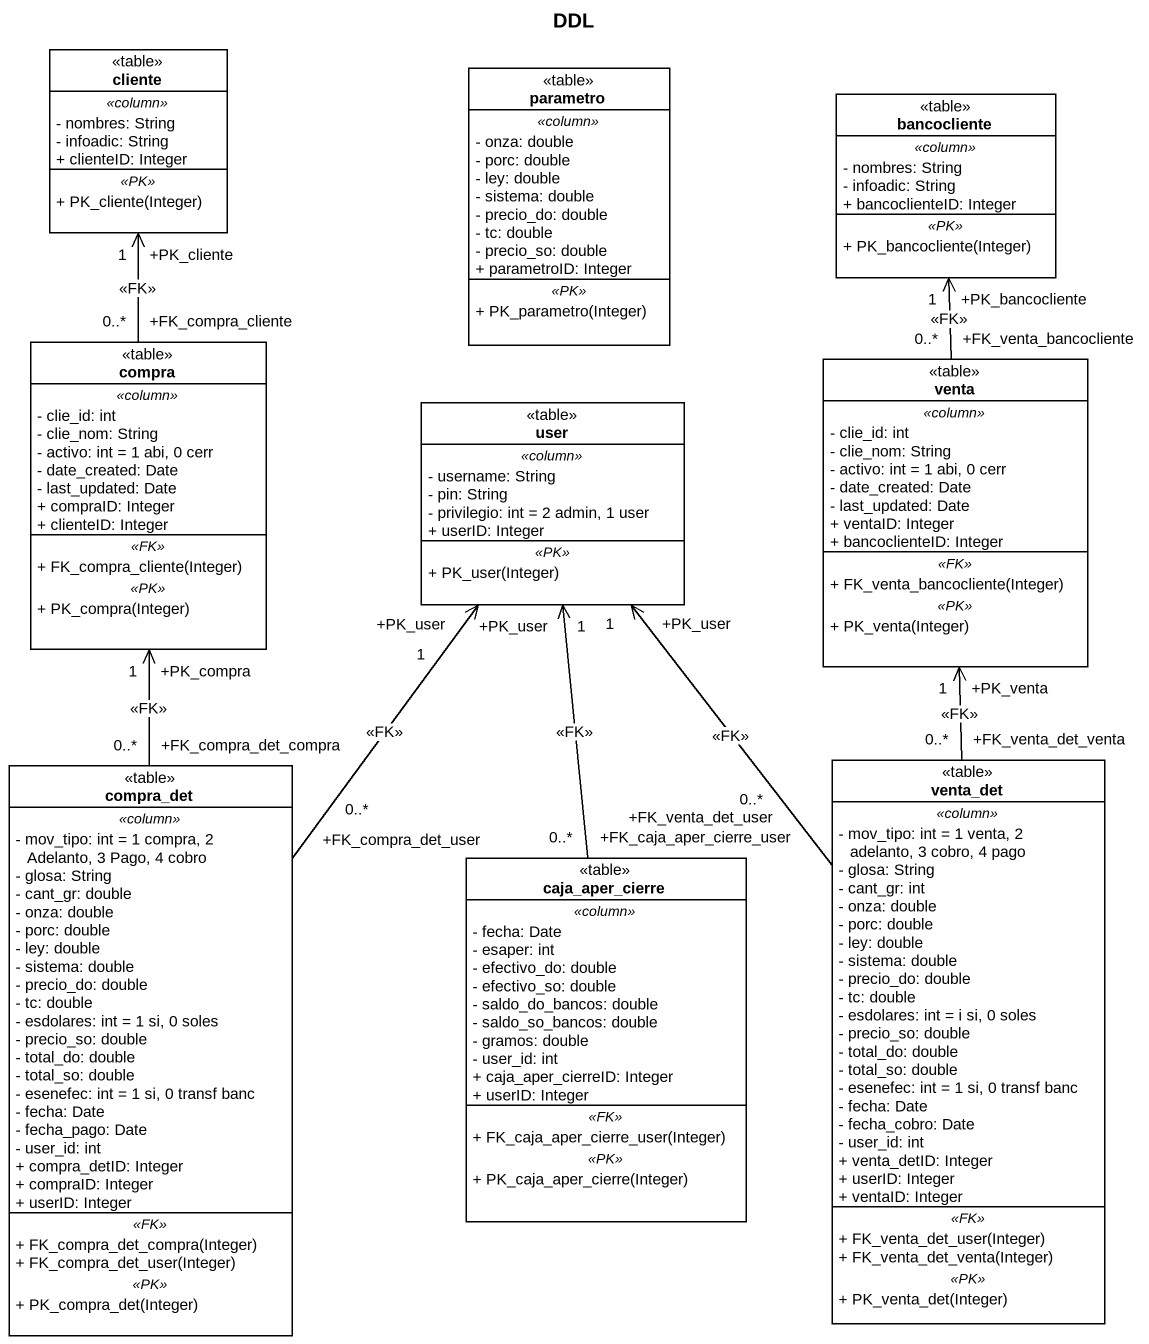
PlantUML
@startuml
title DDL
hide circle
hide empty members
skinparam classAttributeIconSize 0
class cliente <<table>> {
  .. <<column>> ..
  - nombres: String
  - infoadic: String
  + clienteID: Integer
  .. <<PK>> ..
  + PK_cliente(Integer)
}
class parametro <<table>> {
  .. <<column>> ..
  - onza: double
  - porc: double
  - ley: double
  - sistema: double
  - precio_do: double
  - tc: double
  - precio_so: double
  + parametroID: Integer
  .. <<PK>> ..
  + PK_parametro(Integer)
}
class bancocliente <<table>> {
  .. <<column>> ..
  - nombres: String
  - infoadic: String
  + bancoclienteID: Integer
  .. <<PK>> ..
  + PK_bancocliente(Integer)
}
class compra <<table>> {
  .. <<column>> ..
  - clie_id: int
  - clie_nom: String
  - activo: int = 1 abi, 0 cerr
  - date_created: Date
  - last_updated: Date
  + compraID: Integer
  + clienteID: Integer
  .. <<FK>> ..
  + FK_compra_cliente(Integer)
  .. <<PK>> ..
  + PK_compra(Integer)
}
class user <<table>> {
  .. <<column>> ..
  - username: String
  - pin: String
  - privilegio: int = 2 admin, 1 user
  + userID: Integer
  .. <<PK>> ..
  + PK_user(Integer)
}
class venta <<table>> {
  .. <<column>> ..
  - clie_id: int
  - clie_nom: String
  - activo: int = 1 abi, 0 cerr
  - date_created: Date
  - last_updated: Date
  + ventaID: Integer
  + bancoclienteID: Integer
  .. <<FK>> ..
  + FK_venta_bancocliente(Integer)
  .. <<PK>> ..
  + PK_venta(Integer)
}
class compra_det <<table>> {
  .. <<column>> ..
  - mov_tipo: int = 1 compra, 2 Adelanto, 3 Pago, 4 cobro
  - glosa: String
  - cant_gr: double
  - onza: double
  - porc: double
  - ley: double
  - sistema: double
  - precio_do: double
  - tc: double
  - esdolares: int = 1 si, 0 soles
  - precio_so: double
  - total_do: double
  - total_so: double
  - esenefec: int = 1 si, 0 transf banc
  - fecha: Date
  - fecha_pago: Date
  - user_id: int
  + compra_detID: Integer
  + compraID: Integer
  + userID: Integer
  .. <<FK>> ..
  + FK_compra_det_compra(Integer)
  + FK_compra_det_user(Integer)
  .. <<PK>> ..
  + PK_compra_det(Integer)
}
class venta_det <<table>> {
  .. <<column>> ..
  - mov_tipo: int = 1 venta, 2 adelanto, 3 cobro, 4 pago
  - glosa: String
  - cant_gr: int
  - onza: double
  - porc: double
  - ley: double
  - sistema: double
  - precio_do: double
  - tc: double
  - esdolares: int = i si, 0 soles
  - precio_so: double
  - total_do: double
  - total_so: double
  - esenefec: int = 1 si, 0 transf banc
  - fecha: Date
  - fecha_cobro: Date
  - user_id: int
  + venta_detID: Integer
  + userID: Integer
  + ventaID: Integer
  .. <<FK>> ..
  + FK_venta_det_user(Integer)
  + FK_venta_det_venta(Integer)
  .. <<PK>> ..
  + PK_venta_det(Integer)
}
class caja_aper_cierre <<table>> {
  .. <<column>> ..
  - fecha: Date
  - esaper: int
  - efectivo_do: double
  - efectivo_so: double
  - saldo_do_bancos: double
  - saldo_so_bancos: double
  - gramos: double
  - user_id: int
  + caja_aper_cierreID: Integer
  + userID: Integer
  .. <<FK>> ..
  + FK_caja_aper_cierre_user(Integer)
  .. <<PK>> ..
  + PK_caja_aper_cierre(Integer)
}
compra "+FK_compra_cliente\n0..*" -up-> "+PK_cliente\n1" cliente : <<FK>>
venta "+FK_venta_bancocliente\n0..*" -up-> "+PK_bancocliente\n1" bancocliente : <<FK>>
compra_det "+FK_compra_det_compra\n0..*" -up-> "+PK_compra\n1" compra : <<FK>>
compra_det "+FK_compra_det_user\n0..*" -up-> "+PK_user\n1" user : <<FK>>
venta_det "+FK_venta_det_user\n0..*" -up-> "+PK_user\n1" user : <<FK>>
venta_det "+FK_venta_det_venta\n0..*" -up-> "+PK_venta\n1" venta : <<FK>>
caja_aper_cierre "+FK_caja_aper_cierre_user\n0..*" -up-> "+PK_user\n1" user : <<FK>>
@enduml
